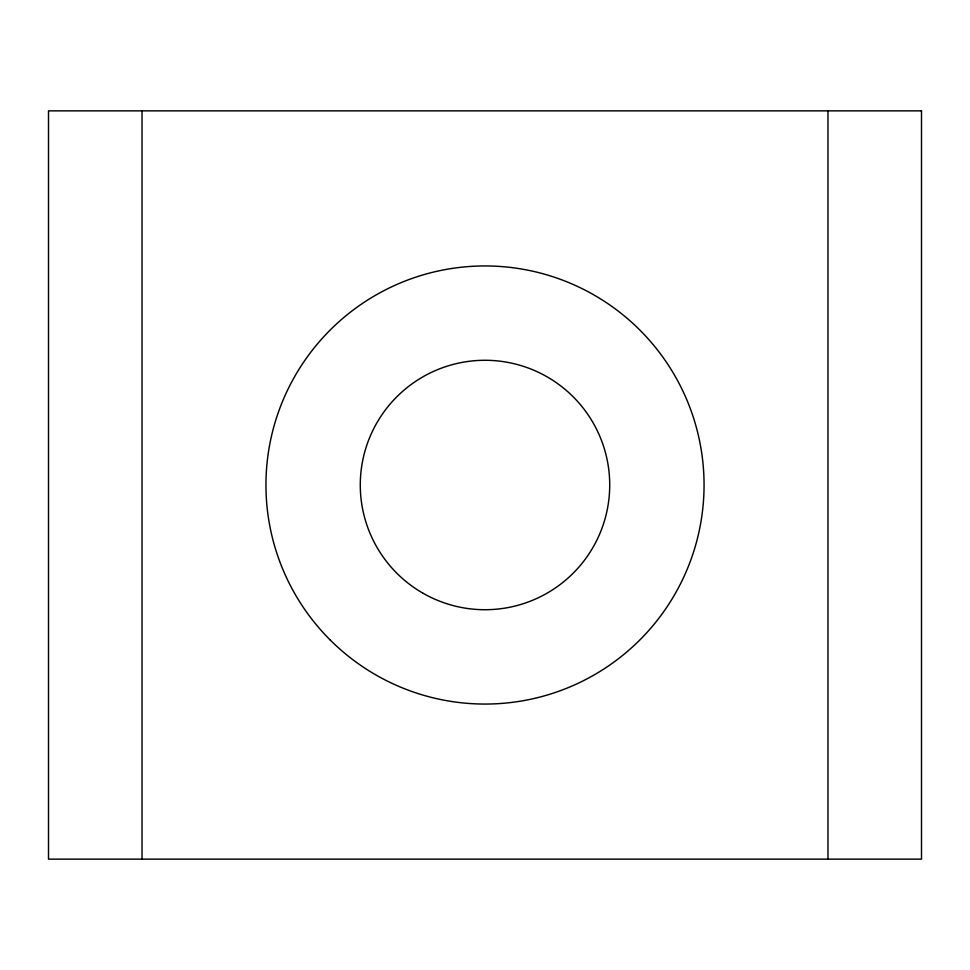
<?xml version="1.0" encoding="UTF-8"?>
<svg xmlns="http://www.w3.org/2000/svg" width="970" height="970" viewBox="0 0 970 970"><rect width="100%" height="100%" fill="white"/><g stroke="black" fill="none" stroke-linecap="round" stroke-linejoin="round"><path stroke-width="1.45" d="M827.968 110.859L827.968 859.141M142.032 110.859L142.032 859.141M921.5 110.859L48.5 110.859L48.5 859.141L921.5 859.141L921.5 110.859M422.641 593.009A124.718 124.718 0 0 0 609.718 485A124.718 124.718 0 0 0 422.641 376.99A124.718 124.718 0 0 0 422.641 593.009M330.103 639.897A219.062 219.062 0 0 0 696.593 541.696A219.062 219.062 0 0 0 428.303 273.407A219.062 219.062 0 0 0 330.103 639.897"/></g></svg>
